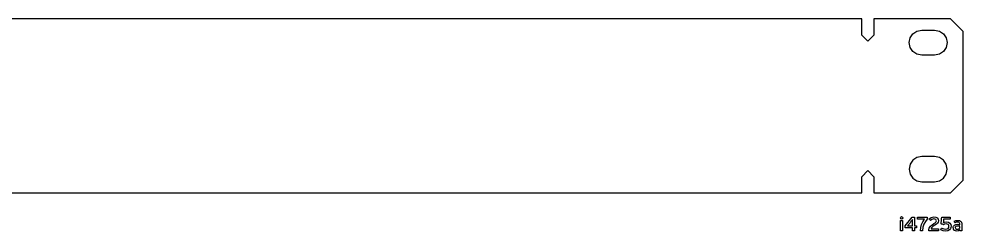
# Model space of a CAD drawing. Extents: x 290.6 to 309.6, y 223.6 to 225.7.
# Drawn here: x 300.31 to 309.63, y 223.6 to 225.69 of the extents above; entities that cross this region are included whole.
import ezdxf

# ---------------------------------------------------------------- set-up
doc = ezdxf.new("R2010")
doc.units = 0
doc.header["$MEASUREMENT"] = 0
doc.layers.get('0').update_dxf_attribs({"linetype": 'CONTINUOUS'})
doc.layers.add('DWG', color=7, linetype='CONTINUOUS')

msp = doc.modelspace()

# ---------------------------------------------------------------- linework, layer by layer
at = {"color": 7}
for points in [[(300.1395, 223.9733), (300.4119, 223.9733), (301.3843, 223.9733), (302.7591, 223.9733), (304.335, 223.9733), (305.911, 223.9733), (307.2857, 223.9733), (308.2581, 223.9733), (308.5306, 223.9733), (308.627, 223.9733), (308.627, 224.1336), (308.687, 224.1937), (308.687, 224.1937), (308.747, 224.1336), (308.747, 223.9733), (309.5018, 223.9733), (309.6269, 224.0984), (309.6269, 224.3281), (309.6269, 224.8334), (309.6269, 225.3388), (309.6269, 225.5685), (309.5018, 225.6934), (308.747, 225.6934), (308.747, 225.5335), (308.687, 225.4735), (308.687, 225.4735), (308.627, 225.5335), (308.627, 225.6934), (308.5306, 225.6934), (308.2581, 225.6934), (307.2857, 225.6934), (305.911, 225.6934), (304.335, 225.6934), (302.7591, 225.6934), (301.3843, 225.6934), (300.4119, 225.6934), (300.1395, 225.6934)], [(309.3455, 225.5832), (309.3941, 225.5734), (309.4339, 225.5467), (309.4608, 225.5071), (309.4706, 225.4584), (309.4608, 225.4097), (309.4339, 225.37), (309.3941, 225.3433), (309.3455, 225.3335), (309.3401, 225.3335), (309.3259, 225.3335), (309.2829, 225.3335), (309.2399, 225.3335), (309.2258, 225.3335), (309.2204, 225.3335), (309.1718, 225.3433), (309.1322, 225.37), (309.1054, 225.4097), (309.0956, 225.4584), (309.1054, 225.5071), (309.1322, 225.5467), (309.1718, 225.5734), (309.2204, 225.5832), (309.2258, 225.5832), (309.2399, 225.5832), (309.2829, 225.5832), (309.3259, 225.5832), (309.3401, 225.5832), (309.3455, 225.5832)], [(309.3455, 224.0831), (309.3941, 224.093), (309.4339, 224.1199), (309.4608, 224.1596), (309.4706, 224.2082), (309.4608, 224.257), (309.4339, 224.2967), (309.3941, 224.3235), (309.3455, 224.3334), (309.3401, 224.3334), (309.3259, 224.3334), (309.2829, 224.3334), (309.2399, 224.3334), (309.2258, 224.3334), (309.2204, 224.3334), (309.1718, 224.3235), (309.1322, 224.2967), (309.1054, 224.257), (309.0956, 224.2082), (309.1054, 224.1596), (309.1322, 224.1199), (309.1718, 224.093), (309.2204, 224.0831), (309.2258, 224.0831), (309.2399, 224.0831), (309.2829, 224.0831), (309.3259, 224.0831), (309.3401, 224.0831), (309.3455, 224.0831)]]:
    msp.add_lwpolyline(points, dxfattribs=at)
at = {"layer": 'DWG', "color": 7}
for points in [[(309.0105, 223.5982), (309.0105, 223.7003), (309.0305, 223.7003), (309.0305, 223.5982)], [(309.1478, 223.6287), (309.1478, 223.5982), (309.1281, 223.5982), (309.1281, 223.6281), (309.0542, 223.6281), (309.0542, 223.6474), (309.1248, 223.7342), (309.1478, 223.7342), (309.1478, 223.6467), (309.1661, 223.6467), (309.1661, 223.6287)]]:
    msp.add_lwpolyline(points, close=True, dxfattribs=at)
for points in [[(309.1163, 223.6952), (309.1152, 223.6938), (309.1122, 223.69), (309.1032, 223.6784), (309.0942, 223.6669), (309.0913, 223.6631), (309.0902, 223.6616), (309.0833, 223.6534), (309.0773, 223.6467), (309.0817, 223.6467), (309.0874, 223.6467), (309.0993, 223.6467), (309.1006, 223.6467), (309.1038, 223.6467), (309.1137, 223.6467), (309.1236, 223.6467), (309.1269, 223.6467), (309.1281, 223.6467), (309.1281, 223.6484), (309.1281, 223.6529), (309.1281, 223.6666), (309.1281, 223.6802), (309.1281, 223.6847), (309.1281, 223.6864), (309.1285, 223.7), (309.1287, 223.7065), (309.1288, 223.7115), (309.1233, 223.7041), (309.1163, 223.6952)], [(309.2258, 223.5982), (309.2226, 223.5982), (309.2155, 223.5982), (309.2084, 223.5982), (309.2051, 223.5982), (309.2084, 223.6315), (309.2169, 223.6616), (309.23, 223.6891), (309.2472, 223.7145), (309.2441, 223.7145), (309.236, 223.7145), (309.2116, 223.7145), (309.1871, 223.7145), (309.179, 223.7145), (309.176, 223.7145), (309.176, 223.7176), (309.176, 223.7244), (309.176, 223.7311), (309.176, 223.7342), (309.18, 223.7342), (309.1908, 223.7342), (309.2234, 223.7342), (309.2561, 223.7342), (309.2668, 223.7342), (309.2709, 223.7342), (309.2709, 223.731), (309.2709, 223.724), (309.2709, 223.717), (309.2709, 223.7139), (309.2543, 223.6919), (309.2401, 223.6652), (309.23, 223.6339), (309.2258, 223.5982)], [(309.2872, 223.5982), (309.2887, 223.6121), (309.2922, 223.6242), (309.3039, 223.6439), (309.3204, 223.6592), (309.3397, 223.6718), (309.3511, 223.6792), (309.3581, 223.6855), (309.3618, 223.6916), (309.3628, 223.6983), (309.3613, 223.7056), (309.3567, 223.7111), (309.3486, 223.7147), (309.3367, 223.7159), (309.3192, 223.7123), (309.3038, 223.7023), (309.3018, 223.7048), (309.2973, 223.7101), (309.2929, 223.7155), (309.2909, 223.7179), (309.3124, 223.7316), (309.3247, 223.7353), (309.3374, 223.7366), (309.3564, 223.7343), (309.371, 223.7273), (309.3802, 223.7157), (309.3835, 223.6993), (309.3815, 223.6855), (309.3754, 223.6747), (309.3647, 223.6651), (309.3492, 223.6552), (309.3331, 223.6448), (309.3226, 223.6358), (309.3163, 223.6272), (309.3129, 223.6179), (309.316, 223.6179), (309.3242, 223.6179), (309.3489, 223.6179), (309.3736, 223.6179), (309.3817, 223.6179), (309.3848, 223.6179), (309.3848, 223.6148), (309.3848, 223.6081), (309.3848, 223.6013), (309.3848, 223.5982), (309.3806, 223.5982), (309.3696, 223.5982), (309.336, 223.5982), (309.3024, 223.5982), (309.2914, 223.5982), (309.2872, 223.5982)], [(309.454, 223.5959), (309.4293, 223.5991), (309.4065, 223.6094), (309.4081, 223.6121), (309.4116, 223.6179), (309.4151, 223.6237), (309.4167, 223.6264), (309.4354, 223.6187), (309.4547, 223.6159), (309.4687, 223.6177), (309.4788, 223.6231), (309.4849, 223.6317), (309.4869, 223.6433), (309.485, 223.654), (309.4795, 223.6616), (309.4709, 223.6662), (309.4594, 223.6677), (309.4446, 223.6654), (309.433, 223.6593), (309.4296, 223.6606), (309.4221, 223.6635), (309.4147, 223.6664), (309.4113, 223.6677), (309.4115, 223.6706), (309.412, 223.6781), (309.4137, 223.701), (309.4153, 223.7238), (309.4158, 223.7313), (309.416, 223.7342), (309.4196, 223.7342), (309.4291, 223.7342), (309.4579, 223.7342), (309.4867, 223.7342), (309.4962, 223.7342), (309.4998, 223.7342), (309.4998, 223.7312), (309.4998, 223.7245), (309.4998, 223.7179), (309.4998, 223.7149), (309.497, 223.7149), (309.4896, 223.7149), (309.4671, 223.7149), (309.4446, 223.7149), (309.4372, 223.7149), (309.4343, 223.7149), (309.4342, 223.7134), (309.4339, 223.7095), (309.433, 223.6976), (309.4321, 223.6857), (309.4317, 223.6818), (309.4316, 223.6803), (309.4445, 223.6855), (309.4611, 223.6874), (309.4815, 223.6842), (309.4961, 223.6752), (309.5049, 223.6615), (309.5079, 223.6443), (309.5069, 223.6327), (309.5039, 223.6227), (309.4928, 223.6076), (309.4757, 223.5988), (309.454, 223.5959)], [(309.593, 223.5982), (309.593, 223.5998), (309.593, 223.6033), (309.593, 223.6068), (309.593, 223.6084), (309.5808, 223.5995), (309.5652, 223.5959), (309.5527, 223.5977), (309.5412, 223.6037), (309.5328, 223.6144), (309.5305, 223.6217), (309.5296, 223.6304), (309.5304, 223.6384), (309.5327, 223.6452), (309.5413, 223.6556), (309.5542, 223.6617), (309.5703, 223.6637), (309.5832, 223.6627), (309.593, 223.6596), (309.593, 223.6671), (309.5918, 223.6745), (309.5881, 223.6801), (309.5822, 223.6835), (309.574, 223.6847), (309.5598, 223.6831), (309.5473, 223.6782), (309.546, 223.6806), (309.5434, 223.6857), (309.5407, 223.6908), (309.5395, 223.6932), (309.5553, 223.7), (309.5744, 223.7023), (309.5901, 223.7003), (309.6022, 223.694), (309.61, 223.6833), (309.6127, 223.6681), (309.6127, 223.6651), (309.6127, 223.6572), (309.6127, 223.6332), (309.6127, 223.6091), (309.6127, 223.6012), (309.6127, 223.5982), (309.6096, 223.5982), (309.6029, 223.5982), (309.5961, 223.5982), (309.593, 223.5982)], [(309.593, 223.6416), (309.5887, 223.6435), (309.5835, 223.6448), (309.5774, 223.6457), (309.57, 223.646), (309.5613, 223.645), (309.5546, 223.642), (309.5504, 223.6373), (309.5493, 223.6344), (309.549, 223.6311), (309.5502, 223.6242), (309.5538, 223.6188), (309.5566, 223.6168), (309.56, 223.6154), (309.564, 223.6145), (309.5686, 223.6142), (309.5762, 223.6153), (309.5831, 223.6182), (309.5888, 223.6223), (309.593, 223.627), (309.593, 223.6277), (309.593, 223.6293), (309.593, 223.6343), (309.593, 223.6394), (309.593, 223.641), (309.593, 223.6416)]]:
    msp.add_lwpolyline(points, dxfattribs=at)
msp.add_circle((309.0207, 223.7264), 0.0129, dxfattribs=at)

doc.saveas('drawing.dxf')
